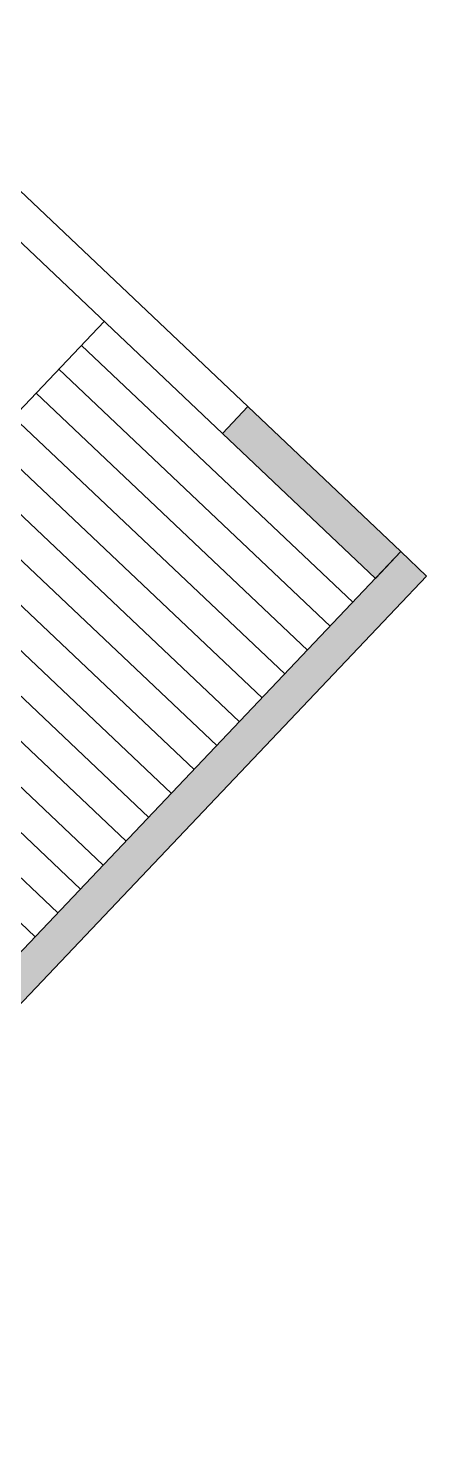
# Model space of a CAD drawing. Header units: inches. Extents: x -3368894 to 5148796, y 84 to 10864301.
# Drawn here: x 503423.53 to 503425.05, y 4346115.25 to 4346120.63 of the extents above; entities that cross this region are included whole.
import ezdxf

# ---------------------------------------------------------------- set-up
doc = ezdxf.new("R2010")
doc.units = ezdxf.units.IN
doc.header["$MEASUREMENT"] = 0
doc.layers.add('cm_campiture', color=252, linetype='Continuous', lineweight=9)
doc.layers.add('cp_piattaforme volumi_linea', color=4, linetype='Continuous', lineweight=25)

msp = doc.modelspace()

# ---------------------------------------------------------------- hatches: boundary and pattern name
at = {"layer": 'cm_campiture'}
h = msp.add_hatch(dxfattribs=at)
h.set_pattern_fill('ANSI31', color=256, angle=45)
h.set_pattern_definition([(316.5212, (503416.62681, 4346113.93469), (0.0860107, 0.0907037), [])])
h.paths.add_polyline_path([(503419.7902, 4346115.2622), (503420.2383, 4346114.8374), (503420.2384, 4346114.8375), (503420.8188, 4346114.287), (503424.8509, 4346118.5391), (503424.2704, 4346119.0896), (503423.8224, 4346119.5144)])
at = {"layer": 'cp_piattaforme volumi_linea'}
h = msp.add_hatch(color=256, dxfattribs=at)
h.dxf.hatch_style = 1
h.paths.add_polyline_path([(503424.3668, 4346119.1912), (503424.2704, 4346119.0896), (503424.8509, 4346118.5391), (503424.9473, 4346118.6407)])
h = msp.add_hatch(color=256, dxfattribs=at)
h.dxf.hatch_style = 1
h.paths.add_polyline_path([(503425.0451, 4346118.5479), (503424.9473, 4346118.6407), (503414.5297, 4346107.6547), (503414.6275, 4346107.5619)])

# ---------------------------------------------------------------- linework, layer by layer
for points in [[(503420.9808, 4346122.402), (503424.3668, 4346119.1912), (503424.2704, 4346119.0896), (503423.2419, 4346120.0649), (503423.3382, 4346120.1665)], [(503423.8224, 4346119.5144), (503419.7902, 4346115.2622)], [(503424.3668, 4346119.1912), (503424.9473, 4346118.6407), (503424.8509, 4346118.5391), (503424.2704, 4346119.0896), (503424.3668, 4346119.1912)]]:
    msp.add_lwpolyline(points, dxfattribs=at)
msp.add_lwpolyline([(503424.9473, 4346118.6407), (503414.5297, 4346107.6547), (503414.6275, 4346107.5619), (503425.0451, 4346118.5479)], close=True, dxfattribs=at)

doc.saveas('drawing.dxf')
